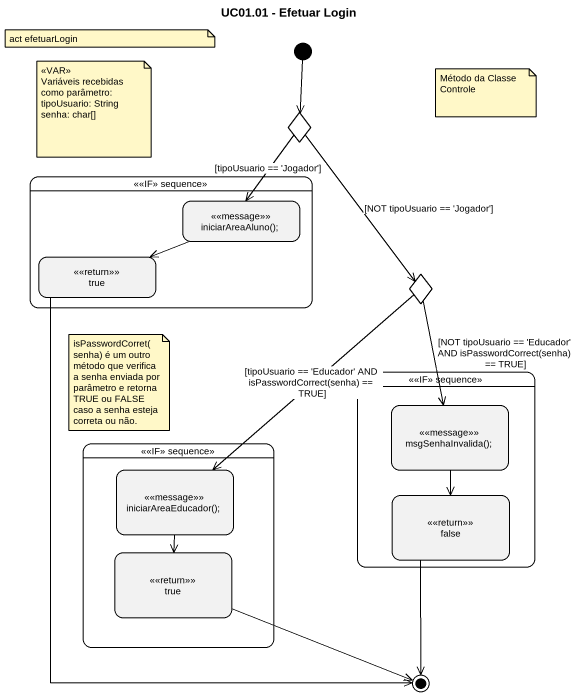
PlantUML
@startuml
title UC01.01 - Efetuar Login
hide empty description
state choice1 <<choice>>
state " " as state1 <<IF sequence>> {
  state "iniciarAreaAluno();" as iniciarAreaAluno <<message>>
  state true <<return>>
}
state choice2 <<choice>>
state " " as state2 <<IF sequence>> {
  state "msgSenhaInvalida();" as msgSenhaInvalida <<message>>
  state false <<return>>
}
state " " as state3 <<IF sequence>> {
  state "iniciarAreaEducador();" as iniciarAreaEducador <<message>>
  state "true" as true_2 <<return>>
}
state final1 <<end>>
[*] --> choice1
choice1 --> iniciarAreaAluno : [tipoUsuario == 'Jogador']
choice1 --> choice2 : [NOT tipoUsuario == 'Jogador']
iniciarAreaAluno -left-> true
true --> final1
choice2 --> msgSenhaInvalida : [NOT tipoUsuario == 'Educador' AND isPasswordCorrect(senha) == TRUE]
choice2 --> iniciarAreaEducador : [tipoUsuario == 'Educador' AND isPasswordCorrect(senha) == TRUE]
msgSenhaInvalida --> false
iniciarAreaEducador --> true_2
false --> final1
true_2 -right-> final1
note as N1
  act efetuarLogin
end note
note as N2
  <<VAR>>
  Variáveis recebidas como parâmetro:
  tipoUsuario: String
  senha: char[]
end note
note as N3
  Método da Classe Controle
end note
note as N4
  isPasswordCorret(senha) é um outro método que verifica a senha enviada por parâmetro e retorna TRUE ou FALSE caso a senha esteja correta ou não.
end note
@enduml
